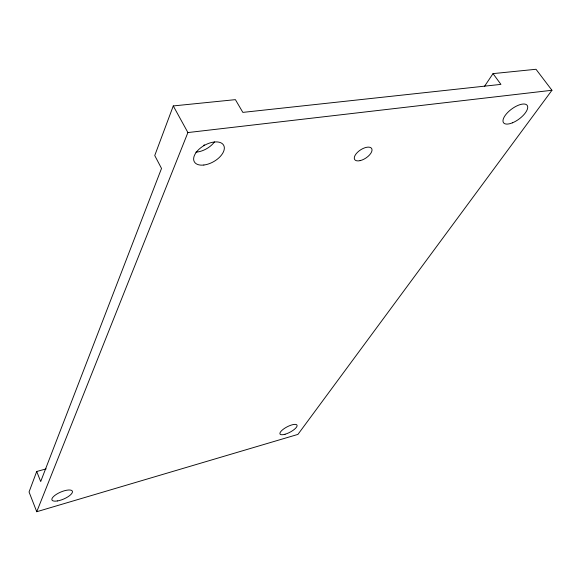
<?xml version="1.0" encoding="UTF-8"?>
<svg xmlns="http://www.w3.org/2000/svg" width="581" height="581" viewBox="0 0 581 581"><rect width="100%" height="100%" fill="white"/><g stroke="black" fill="none" stroke-linecap="round" stroke-linejoin="round"><path stroke-width="0.87" d="M46.16 468.889L36.705 471.496L29.05 491.984L36.748 511.723L297.93 434.399L551.95 90.273L536.002 69.277L493.022 73.62L484.474 86.395M493.022 73.62L500.924 84.383L242.843 112.387L235.399 99.649L173.276 105.931L154.742 155.534L161.518 168.432L40.699 481.547L36.705 471.496M36.748 511.723L187.903 132.562L173.276 105.931M187.903 132.562L551.95 90.273M204.461 144.872A8.802 5.011 -29.5 0 1 203.452 145.417M214.469 141.924A16.718 9.514 -29.5 0 1 195.848 152.178M285.075 434.239A9.594 3.05 -27.6 0 0 297.051 425.248A9.594 3.05 -27.6 0 0 283.346 429.192A9.594 3.05 -27.6 0 0 285.075 434.239M57.49 500.938A11.104 3.784 -23.2 0 0 72.458 491.526A11.104 3.784 -23.2 0 0 56.524 494.249A11.104 3.784 -23.2 0 0 57.49 500.938M203.851 165.026A16.834 9.369 -29.5 0 0 224.092 146.296A16.834 9.369 -29.5 0 0 199.014 149.259A16.834 9.369 -29.5 0 0 203.851 165.026M512.471 122.809A14.678 6.217 -36.4 0 0 527.221 105.422A14.678 6.217 -36.4 0 0 506.363 113.934A14.678 6.217 -36.4 0 0 512.471 122.809M360.126 160.632A10.138 4.88 -33.3 0 0 371.898 149.012A10.138 4.88 -33.3 0 0 357.431 152.375A10.138 4.88 -33.3 0 0 360.126 160.632"/></g></svg>
